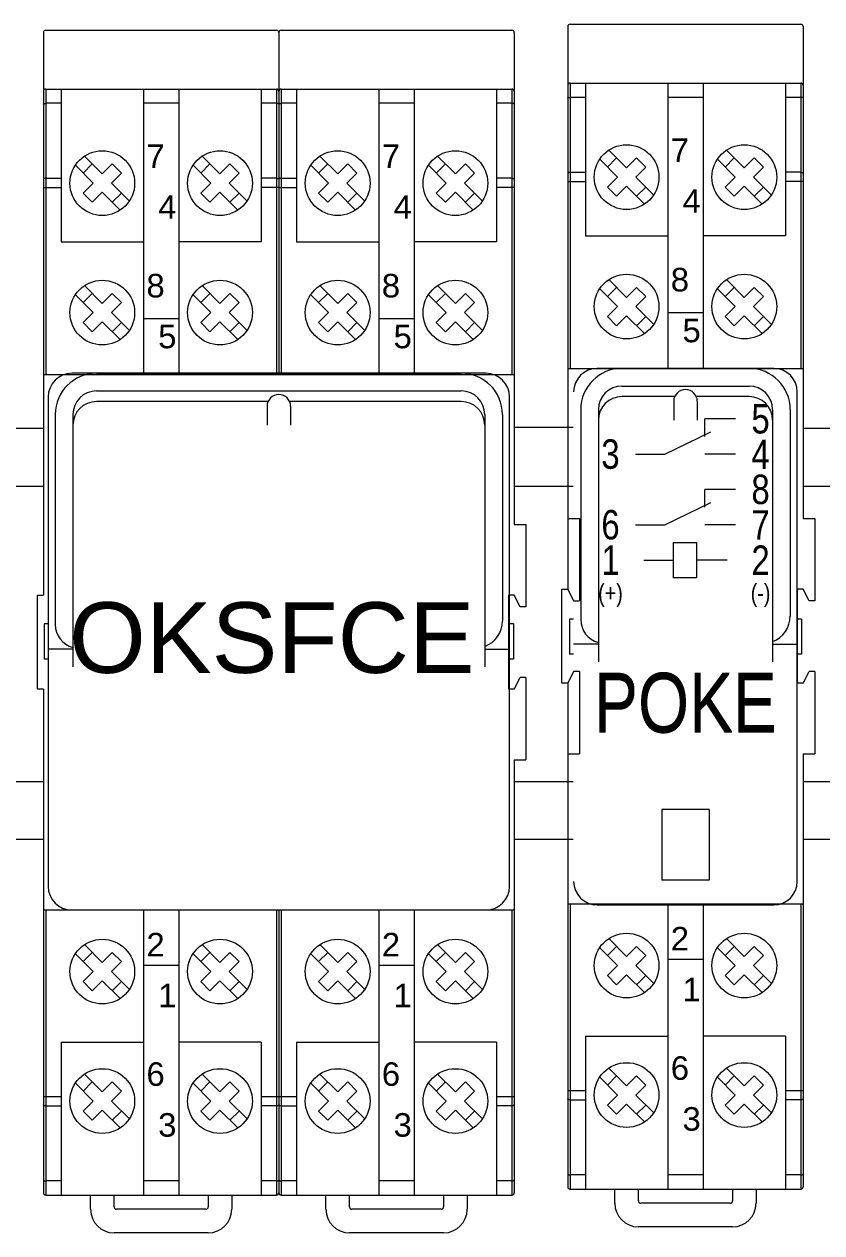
# Model space of a CAD drawing. Header units: millimetres. Extents: x 1359 to 3577, y 1336 to 3557.
# Drawn here: x 2633.7 to 2701.5, y 1928.8 to 2031.5 of the extents above; entities that cross this region are included whole.
import ezdxf

# ---------------------------------------------------------------- set-up
doc = ezdxf.new("R2010")
doc.units = ezdxf.units.MM
doc.set_wipeout_variables(frame=1)
doc.layers.add('000-PI-Oprema', color=30, linetype='Continuous', lineweight=5)
doc.layers.add('000-SI-Oprema', color=30, linetype='Continuous', lineweight=0)
doc.layers.add('002-PI-Kabelska kanalica', color=150, linetype='Continuous')
doc.styles.add('NUOVO', font='txt.shx', dxfattribs={"width": 0.8, "height": 0.8})
doc.styles.get("Standard").update_dxf_attribs({"font": 'arial.ttf'})

msp = doc.modelspace()

# ---------------------------------------------------------------- linework, layer by layer
at = {"layer": '000-PI-Oprema', "color": 0, "linetype": 'ByBlock', "lineweight": 0}
for p, q in [((2635.52, 2031.04), (2655.12, 2031.04)), ((2655.52, 2031.04), (2675.12, 2031.04)), ((2635.52, 2026.04), (2655.12, 2026.04)), ((2636.82, 2026.04), (2636.82, 2013.04)), ((2653.82, 2026.04), (2653.82, 2013.04)), ((2655.52, 2026.04), (2675.12, 2026.04)), ((2656.82, 2026.04), (2656.82, 2013.04)), ((2673.82, 2026.04), (2673.82, 2013.04)), ((2636.82, 2024.83), (2635.52, 2024.83)), ((2646.82, 2024.83), (2643.82, 2024.83)), ((2655.12, 2024.83), (2653.82, 2024.83)), ((2656.82, 2024.83), (2655.52, 2024.83)), ((2666.82, 2024.83), (2663.82, 2024.83)), ((2675.12, 2024.83), (2673.82, 2024.83)), ((2638.8, 2020.33), (2640.32, 2018.82)), ((2648.8, 2020.33), (2650.32, 2018.82)), ((2658.8, 2020.33), (2660.32, 2018.82)), ((2668.8, 2020.33), (2670.32, 2018.82)), ((2638.03, 2019.56), (2639.54, 2018.04)), ((2638.69, 2018.89), (2639.47, 2019.67)), ((2640.32, 2018.82), (2641.17, 2019.67)), ((2641.17, 2019.67), (2641.95, 2018.89)), ((2648.03, 2019.56), (2649.54, 2018.04)), ((2648.69, 2018.89), (2649.47, 2019.67)), ((2650.32, 2018.82), (2651.17, 2019.67)), ((2651.17, 2019.67), (2651.95, 2018.89)), ((2658.03, 2019.56), (2659.54, 2018.04)), ((2658.69, 2018.89), (2659.47, 2019.67)), ((2660.32, 2018.82), (2661.17, 2019.67)), ((2661.17, 2019.67), (2661.95, 2018.89)), ((2668.03, 2019.56), (2669.54, 2018.04)), ((2668.69, 2018.89), (2669.47, 2019.67)), ((2670.32, 2018.82), (2671.17, 2019.67)), ((2671.17, 2019.67), (2671.95, 2018.89)), ((2635.52, 2018.45), (2636.82, 2018.45)), ((2641.1, 2018.04), (2641.95, 2018.89)), ((2651.1, 2018.04), (2651.95, 2018.89)), ((2655.12, 2018.45), (2653.82, 2018.45)), ((2655.52, 2018.45), (2656.82, 2018.45)), ((2661.1, 2018.04), (2661.95, 2018.89)), ((2671.1, 2018.04), (2671.95, 2018.89)), ((2675.12, 2018.45), (2673.82, 2018.45)), ((2635.32, 2017.66), (2636.82, 2017.66)), ((2638.69, 2017.19), (2639.54, 2018.04)), ((2639.47, 2016.41), (2640.32, 2017.26)), ((2640.32, 2017.26), (2641.84, 2015.75)), ((2641.1, 2018.04), (2642.62, 2016.52)), ((2648.69, 2017.19), (2649.54, 2018.04)), ((2649.47, 2016.41), (2650.32, 2017.26)), ((2650.32, 2017.26), (2651.84, 2015.75)), ((2651.1, 2018.04), (2652.62, 2016.52)), ((2655.32, 2017.66), (2653.82, 2017.66)), ((2655.32, 2017.66), (2656.82, 2017.66)), ((2658.69, 2017.19), (2659.54, 2018.04)), ((2659.47, 2016.41), (2660.32, 2017.26)), ((2660.32, 2017.26), (2661.84, 2015.75)), ((2661.1, 2018.04), (2662.62, 2016.52)), ((2668.69, 2017.19), (2669.54, 2018.04)), ((2669.47, 2016.41), (2670.32, 2017.26)), ((2670.32, 2017.26), (2671.84, 2015.75)), ((2671.1, 2018.04), (2672.62, 2016.52)), ((2675.32, 2017.66), (2673.82, 2017.66)), ((2638.69, 2017.19), (2639.47, 2016.41)), ((2641.17, 2016.41), (2641.95, 2017.19)), ((2648.69, 2017.19), (2649.47, 2016.41)), ((2651.17, 2016.41), (2651.95, 2017.19)), ((2658.69, 2017.19), (2659.47, 2016.41)), ((2661.17, 2016.41), (2661.95, 2017.19)), ((2668.69, 2017.19), (2669.47, 2016.41)), ((2671.17, 2016.41), (2671.95, 2017.19)), ((2636.82, 2013.04), (2643.82, 2013.04)), ((2653.82, 2013.04), (2646.82, 2013.04)), ((2656.82, 2013.04), (2663.82, 2013.04)), ((2673.82, 2013.04), (2666.82, 2013.04)), ((2638.8, 2009.33), (2640.32, 2007.82)), ((2648.8, 2009.33), (2650.32, 2007.82)), ((2658.8, 2009.33), (2660.32, 2007.82)), ((2668.8, 2009.33), (2670.32, 2007.82)), ((2638.03, 2008.56), (2639.54, 2007.04)), ((2638.69, 2007.89), (2639.47, 2008.67)), ((2640.32, 2007.82), (2641.17, 2008.67)), ((2641.17, 2008.67), (2641.95, 2007.89)), ((2648.03, 2008.56), (2649.54, 2007.04)), ((2648.69, 2007.89), (2649.47, 2008.67)), ((2650.32, 2007.82), (2651.17, 2008.67)), ((2651.17, 2008.67), (2651.95, 2007.89)), ((2658.03, 2008.56), (2659.54, 2007.04)), ((2658.69, 2007.89), (2659.47, 2008.67)), ((2660.32, 2007.82), (2661.17, 2008.67)), ((2661.17, 2008.67), (2661.95, 2007.89)), ((2668.03, 2008.56), (2669.54, 2007.04)), ((2668.69, 2007.89), (2669.47, 2008.67)), ((2670.32, 2007.82), (2671.17, 2008.67)), ((2671.17, 2008.67), (2671.95, 2007.89)), ((2638.69, 2006.19), (2639.54, 2007.04)), ((2641.1, 2007.04), (2641.95, 2007.89)), ((2641.1, 2007.04), (2642.62, 2005.52)), ((2648.69, 2006.19), (2649.54, 2007.04)), ((2651.1, 2007.04), (2651.95, 2007.89)), ((2651.1, 2007.04), (2652.62, 2005.52)), ((2658.69, 2006.19), (2659.54, 2007.04)), ((2661.1, 2007.04), (2661.95, 2007.89)), ((2661.1, 2007.04), (2662.62, 2005.52)), ((2668.69, 2006.19), (2669.54, 2007.04)), ((2671.1, 2007.04), (2671.95, 2007.89)), ((2671.1, 2007.04), (2672.62, 2005.52)), ((2638.69, 2006.19), (2639.47, 2005.41)), ((2639.47, 2005.41), (2640.32, 2006.26)), ((2640.32, 2006.26), (2641.84, 2004.75)), ((2641.17, 2005.41), (2641.95, 2006.19)), ((2646.82, 2006.52), (2643.82, 2006.52)), ((2648.69, 2006.19), (2649.47, 2005.41)), ((2649.47, 2005.41), (2650.32, 2006.26)), ((2650.32, 2006.26), (2651.84, 2004.75)), ((2651.17, 2005.41), (2651.95, 2006.19)), ((2658.69, 2006.19), (2659.47, 2005.41)), ((2659.47, 2005.41), (2660.32, 2006.26)), ((2660.32, 2006.26), (2661.84, 2004.75)), ((2661.17, 2005.41), (2661.95, 2006.19)), ((2666.82, 2006.52), (2663.82, 2006.52)), ((2668.69, 2006.19), (2669.47, 2005.41)), ((2669.47, 2005.41), (2670.32, 2006.26)), ((2670.32, 2006.26), (2671.84, 2004.75)), ((2671.17, 2005.41), (2671.95, 2006.19)), ((2694.12, 1998), (2691.52, 1998)), ((2691.52, 1996.5), (2691.52, 1998)), ((2688.12, 1995), (2692.02, 1996.9)), ((2685.62, 1995), (2688.12, 1995)), ((2694.12, 1995), (2691.52, 1995)), ((2694.12, 1992), (2691.52, 1992)), ((2691.52, 1990.5), (2691.52, 1992)), ((2688.12, 1989), (2692.02, 1990.9)), ((2676.32, 1989.04), (2676.32, 1982.04)), ((2685.62, 1989), (2688.12, 1989)), ((2694.12, 1989), (2691.52, 1989)), ((2688.82, 1987.5), (2688.82, 1984.5)), ((2688.82, 1987.5), (2690.82, 1987.5)), ((2690.82, 1987.5), (2690.82, 1984.5)), ((2686.32, 1986), (2688.82, 1986)), ((2693.42, 1986), (2690.82, 1986)), ((2690.82, 1984.5), (2688.82, 1984.5)), ((2676.32, 1976.04), (2676.32, 1969.04)), ((2638.03, 1952.56), (2639.54, 1951.04)), ((2638.69, 1951.89), (2639.47, 1952.67)), ((2638.8, 1953.33), (2640.32, 1951.82)), ((2640.32, 1951.82), (2641.17, 1952.67)), ((2641.17, 1952.67), (2641.95, 1951.89)), ((2648.03, 1952.56), (2649.54, 1951.04)), ((2648.69, 1951.89), (2649.47, 1952.67)), ((2648.8, 1953.33), (2650.32, 1951.82)), ((2650.32, 1951.82), (2651.17, 1952.67)), ((2651.17, 1952.67), (2651.95, 1951.89)), ((2658.03, 1952.56), (2659.54, 1951.04)), ((2658.69, 1951.89), (2659.47, 1952.67)), ((2658.8, 1953.33), (2660.32, 1951.82)), ((2660.32, 1951.82), (2661.17, 1952.67)), ((2661.17, 1952.67), (2661.95, 1951.89)), ((2668.03, 1952.56), (2669.54, 1951.04)), ((2668.69, 1951.89), (2669.47, 1952.67)), ((2668.8, 1953.33), (2670.32, 1951.82)), ((2670.32, 1951.82), (2671.17, 1952.67)), ((2671.17, 1952.67), (2671.95, 1951.89)), ((2641.1, 1951.04), (2641.95, 1951.89)), ((2646.82, 1951.56), (2643.82, 1951.56)), ((2651.1, 1951.04), (2651.95, 1951.89)), ((2661.1, 1951.04), (2661.95, 1951.89)), ((2666.82, 1951.56), (2663.82, 1951.56)), ((2671.1, 1951.04), (2671.95, 1951.89)), ((2638.69, 1950.19), (2639.54, 1951.04)), ((2641.1, 1951.04), (2642.62, 1949.52)), ((2648.69, 1950.19), (2649.54, 1951.04)), ((2651.1, 1951.04), (2652.62, 1949.52)), ((2658.69, 1950.19), (2659.54, 1951.04)), ((2661.1, 1951.04), (2662.62, 1949.52)), ((2668.69, 1950.19), (2669.54, 1951.04)), ((2671.1, 1951.04), (2672.62, 1949.52)), ((2638.69, 1950.19), (2639.47, 1949.41)), ((2639.47, 1949.41), (2640.32, 1950.26)), ((2640.32, 1950.26), (2641.84, 1948.75)), ((2641.17, 1949.41), (2641.95, 1950.19)), ((2648.69, 1950.19), (2649.47, 1949.41)), ((2649.47, 1949.41), (2650.32, 1950.26)), ((2650.32, 1950.26), (2651.84, 1948.75)), ((2651.17, 1949.41), (2651.95, 1950.19)), ((2658.69, 1950.19), (2659.47, 1949.41)), ((2659.47, 1949.41), (2660.32, 1950.26)), ((2660.32, 1950.26), (2661.84, 1948.75)), ((2661.17, 1949.41), (2661.95, 1950.19)), ((2668.69, 1950.19), (2669.47, 1949.41)), ((2669.47, 1949.41), (2670.32, 1950.26)), ((2670.32, 1950.26), (2671.84, 1948.75)), ((2671.17, 1949.41), (2671.95, 1950.19)), ((2636.82, 1945.04), (2636.82, 1932.04)), ((2636.82, 1945.04), (2643.82, 1945.04)), ((2653.82, 1945.04), (2646.82, 1945.04)), ((2653.82, 1945.04), (2653.82, 1932.04)), ((2656.82, 1945.04), (2656.82, 1932.04)), ((2656.82, 1945.04), (2663.82, 1945.04)), ((2673.82, 1945.04), (2666.82, 1945.04)), ((2673.82, 1945.04), (2673.82, 1932.04)), ((2638.8, 1942.33), (2640.32, 1940.82)), ((2648.8, 1942.33), (2650.32, 1940.82)), ((2658.8, 1942.33), (2660.32, 1940.82)), ((2668.8, 1942.33), (2670.32, 1940.82)), ((2638.03, 1941.56), (2639.54, 1940.04)), ((2638.69, 1940.89), (2639.47, 1941.67)), ((2640.32, 1940.82), (2641.17, 1941.67)), ((2641.17, 1941.67), (2641.95, 1940.89)), ((2648.03, 1941.56), (2649.54, 1940.04)), ((2648.69, 1940.89), (2649.47, 1941.67)), ((2650.32, 1940.82), (2651.17, 1941.67)), ((2651.17, 1941.67), (2651.95, 1940.89)), ((2658.03, 1941.56), (2659.54, 1940.04)), ((2658.69, 1940.89), (2659.47, 1941.67)), ((2660.32, 1940.82), (2661.17, 1941.67)), ((2661.17, 1941.67), (2661.95, 1940.89)), ((2668.03, 1941.56), (2669.54, 1940.04)), ((2668.69, 1940.89), (2669.47, 1941.67)), ((2670.32, 1940.82), (2671.17, 1941.67)), ((2671.17, 1941.67), (2671.95, 1940.89)), ((2635.32, 1940.42), (2636.82, 1940.42)), ((2641.1, 1940.04), (2641.95, 1940.89)), ((2651.1, 1940.04), (2651.95, 1940.89)), ((2653.82, 1940.42), (2655.32, 1940.42)), ((2655.32, 1940.42), (2656.82, 1940.42)), ((2661.1, 1940.04), (2661.95, 1940.89)), ((2671.1, 1940.04), (2671.95, 1940.89)), ((2673.82, 1940.42), (2675.32, 1940.42)), ((2635.52, 1939.63), (2636.82, 1939.63)), ((2638.69, 1939.19), (2639.54, 1940.04)), ((2638.69, 1939.19), (2639.47, 1938.41)), ((2639.47, 1938.41), (2640.32, 1939.26)), ((2640.32, 1939.26), (2641.84, 1937.75)), ((2641.1, 1940.04), (2642.62, 1938.52)), ((2641.17, 1938.41), (2641.95, 1939.19)), ((2648.69, 1939.19), (2649.54, 1940.04)), ((2648.69, 1939.19), (2649.47, 1938.41)), ((2649.47, 1938.41), (2650.32, 1939.26)), ((2650.32, 1939.26), (2651.84, 1937.75)), ((2651.1, 1940.04), (2652.62, 1938.52)), ((2651.17, 1938.41), (2651.95, 1939.19)), ((2655.12, 1939.63), (2653.82, 1939.63)), ((2655.52, 1939.63), (2656.82, 1939.63)), ((2658.69, 1939.19), (2659.54, 1940.04)), ((2658.69, 1939.19), (2659.47, 1938.41)), ((2659.47, 1938.41), (2660.32, 1939.26)), ((2660.32, 1939.26), (2661.84, 1937.75)), ((2661.1, 1940.04), (2662.62, 1938.52)), ((2661.17, 1938.41), (2661.95, 1939.19)), ((2668.69, 1939.19), (2669.54, 1940.04)), ((2668.69, 1939.19), (2669.47, 1938.41)), ((2669.47, 1938.41), (2670.32, 1939.26)), ((2670.32, 1939.26), (2671.84, 1937.75)), ((2671.1, 1940.04), (2672.62, 1938.52)), ((2671.17, 1938.41), (2671.95, 1939.19)), ((2675.12, 1939.63), (2673.82, 1939.63)), ((2636.82, 1933.26), (2635.52, 1933.26)), ((2646.82, 1933.26), (2643.82, 1933.26)), ((2655.12, 1933.26), (2653.82, 1933.26)), ((2656.82, 1933.26), (2655.52, 1933.26)), ((2666.82, 1933.26), (2663.82, 1933.26)), ((2675.12, 1933.26), (2673.82, 1933.26)), ((2635.52, 1932.04), (2655.12, 1932.04)), ((2639.32, 1930.84), (2639.32, 1932.04)), ((2641.32, 1931.04), (2641.32, 1932.04)), ((2641.32, 1931.04), (2641.32, 1932.04)), ((2649.32, 1932.04), (2649.32, 1931.04)), ((2649.32, 1932.04), (2649.32, 1931.04)), ((2651.32, 1932.04), (2651.32, 1930.84)), ((2655.52, 1932.04), (2675.12, 1932.04)), ((2659.32, 1930.84), (2659.32, 1932.04)), ((2661.32, 1931.04), (2661.32, 1932.04)), ((2669.32, 1932.04), (2669.32, 1931.04)), ((2671.32, 1932.04), (2671.32, 1930.84)), ((2649.12, 1930.84), (2641.52, 1930.84)), ((2649.12, 1930.84), (2641.52, 1930.84)), ((2669.12, 1930.84), (2661.52, 1930.84)), ((2649.32, 1928.84), (2641.32, 1928.84)), ((2669.32, 1928.84), (2661.32, 1928.84))]:
    msp.add_line(p, q, dxfattribs=at)
for points in [[(2635.32, 2024.75), (2635.32, 2024.76), (2635.33, 2024.77), (2635.34, 2024.78), (2635.35, 2024.79), (2635.36, 2024.79), (2635.38, 2024.8), (2635.4, 2024.81), (2635.42, 2024.81), (2635.44, 2024.82), (2635.47, 2024.82), (2635.5, 2024.82), (2635.52, 2024.83)], [(2655.32, 2024.75), (2655.32, 2024.76), (2655.31, 2024.77), (2655.31, 2024.78), (2655.29, 2024.79), (2655.28, 2024.79), (2655.26, 2024.8), (2655.24, 2024.81), (2655.22, 2024.81), (2655.2, 2024.82), (2655.17, 2024.82), (2655.15, 2024.82), (2655.12, 2024.83)], [(2655.32, 2024.75), (2655.32, 2024.76), (2655.33, 2024.77), (2655.34, 2024.78), (2655.35, 2024.79), (2655.36, 2024.79), (2655.38, 2024.8), (2655.4, 2024.81), (2655.42, 2024.81), (2655.44, 2024.82), (2655.47, 2024.82), (2655.5, 2024.82), (2655.52, 2024.83)], [(2675.32, 2024.75), (2675.32, 2024.76), (2675.31, 2024.77), (2675.31, 2024.78), (2675.29, 2024.79), (2675.28, 2024.79), (2675.26, 2024.8), (2675.24, 2024.81), (2675.22, 2024.81), (2675.2, 2024.82), (2675.17, 2024.82), (2675.15, 2024.82), (2675.12, 2024.83)], [(2635.52, 2018.45), (2635.5, 2018.45), (2635.47, 2018.45), (2635.44, 2018.44), (2635.42, 2018.44), (2635.4, 2018.43), (2635.38, 2018.43), (2635.36, 2018.42), (2635.35, 2018.41), (2635.34, 2018.4), (2635.33, 2018.39), (2635.32, 2018.38), (2635.32, 2018.37)], [(2655.12, 2018.45), (2655.15, 2018.45), (2655.17, 2018.45), (2655.2, 2018.44), (2655.22, 2018.44), (2655.24, 2018.43), (2655.26, 2018.43), (2655.28, 2018.42), (2655.29, 2018.41), (2655.31, 2018.4), (2655.31, 2018.39), (2655.32, 2018.38), (2655.32, 2018.37)], [(2655.52, 2018.45), (2655.5, 2018.45), (2655.47, 2018.45), (2655.44, 2018.44), (2655.42, 2018.44), (2655.4, 2018.43), (2655.38, 2018.43), (2655.36, 2018.42), (2655.35, 2018.41), (2655.34, 2018.4), (2655.33, 2018.39), (2655.32, 2018.38), (2655.32, 2018.37)], [(2675.12, 2018.45), (2675.15, 2018.45), (2675.17, 2018.45), (2675.2, 2018.44), (2675.22, 2018.44), (2675.24, 2018.43), (2675.26, 2018.43), (2675.28, 2018.42), (2675.29, 2018.41), (2675.31, 2018.4), (2675.31, 2018.39), (2675.32, 2018.38), (2675.32, 2018.37)], [(2635.52, 1939.63), (2635.5, 1939.63), (2635.47, 1939.64), (2635.44, 1939.64), (2635.42, 1939.64), (2635.4, 1939.65), (2635.38, 1939.66), (2635.36, 1939.66), (2635.35, 1939.67), (2635.34, 1939.68), (2635.33, 1939.69), (2635.32, 1939.7), (2635.32, 1939.71)], [(2655.32, 1939.71), (2655.32, 1939.7), (2655.31, 1939.69), (2655.31, 1939.68), (2655.29, 1939.67), (2655.28, 1939.66), (2655.26, 1939.66), (2655.24, 1939.65), (2655.22, 1939.64), (2655.2, 1939.64), (2655.17, 1939.64), (2655.15, 1939.63), (2655.12, 1939.63)], [(2655.52, 1939.63), (2655.5, 1939.63), (2655.47, 1939.64), (2655.44, 1939.64), (2655.42, 1939.64), (2655.4, 1939.65), (2655.38, 1939.66), (2655.36, 1939.66), (2655.35, 1939.67), (2655.34, 1939.68), (2655.33, 1939.69), (2655.32, 1939.7), (2655.32, 1939.71)], [(2675.32, 1939.71), (2675.32, 1939.7), (2675.31, 1939.69), (2675.31, 1939.68), (2675.29, 1939.67), (2675.28, 1939.66), (2675.26, 1939.66), (2675.24, 1939.65), (2675.22, 1939.64), (2675.2, 1939.64), (2675.17, 1939.64), (2675.15, 1939.63), (2675.12, 1939.63)], [(2635.32, 1933.33), (2635.32, 1933.32), (2635.33, 1933.31), (2635.34, 1933.3), (2635.35, 1933.29), (2635.36, 1933.29), (2635.38, 1933.28), (2635.4, 1933.27), (2635.42, 1933.27), (2635.44, 1933.26), (2635.47, 1933.26), (2635.5, 1933.26), (2635.52, 1933.26)], [(2655.12, 1933.26), (2655.15, 1933.26), (2655.17, 1933.26), (2655.2, 1933.26), (2655.22, 1933.27), (2655.24, 1933.27), (2655.26, 1933.28), (2655.28, 1933.29), (2655.29, 1933.29), (2655.31, 1933.3), (2655.31, 1933.31), (2655.32, 1933.32), (2655.32, 1933.33)], [(2655.32, 1933.33), (2655.32, 1933.32), (2655.33, 1933.31), (2655.34, 1933.3), (2655.35, 1933.29), (2655.36, 1933.29), (2655.38, 1933.28), (2655.4, 1933.27), (2655.42, 1933.27), (2655.44, 1933.26), (2655.47, 1933.26), (2655.5, 1933.26), (2655.52, 1933.26)], [(2675.12, 1933.26), (2675.15, 1933.26), (2675.17, 1933.26), (2675.2, 1933.26), (2675.22, 1933.27), (2675.24, 1933.27), (2675.26, 1933.28), (2675.28, 1933.29), (2675.29, 1933.29), (2675.31, 1933.3), (2675.31, 1933.31), (2675.32, 1933.32), (2675.32, 1933.33)]]:
    msp.add_lwpolyline(points, dxfattribs=at)
for centre in [(2640.32, 2018.04), (2650.32, 2018.04), (2660.32, 2018.04), (2670.32, 2018.04), (2640.32, 2007.04), (2650.32, 2007.04), (2660.32, 2007.04), (2670.32, 2007.04), (2640.32, 1951.04), (2650.32, 1951.04), (2660.32, 1951.04), (2670.32, 1951.04), (2640.32, 1940.04), (2650.32, 1940.04), (2660.32, 1940.04), (2670.32, 1940.04)]:
    msp.add_circle(centre, 2.75, dxfattribs=at)
for centre, radius, start, end in [((2635.52, 2030.84), 0.2, 90, 180), ((2655.12, 2030.84), 0.2, 0, 90), ((2655.52, 2030.84), 0.2, 90, 180), ((2675.12, 2030.84), 0.2, 0, 90), ((2635.52, 2025.84), 0.2, 90, 180), ((2655.12, 2025.84), 0.2, 0, 90), ((2655.52, 2025.84), 0.2, 90, 180), ((2675.12, 2025.84), 0.2, 0, 90), ((2635.52, 1932.24), 0.2, 180, 270), ((2655.12, 1932.24), 0.2, 270, 0), ((2655.52, 1932.24), 0.2, 180, 270), ((2675.12, 1932.24), 0.2, 270, 0), ((2641.52, 1931.04), 0.2, 180, 270), ((2641.52, 1931.04), 0.2, 180, 270), ((2649.12, 1931.04), 0.2, 270, 0), ((2649.12, 1931.04), 0.2, 270, 0), ((2661.52, 1931.04), 0.2, 180, 270), ((2669.12, 1931.04), 0.2, 270, 0), ((2641.32, 1930.84), 2, 180, 270), ((2649.32, 1930.84), 2, 270, 0), ((2661.32, 1930.84), 2, 180, 270), ((2669.32, 1930.84), 2, 270, 0)]:
    msp.add_arc(centre, radius, start, end, dxfattribs=at)
at = {"layer": '000-SI-Oprema', "color": 0, "linetype": 'ByBlock', "lineweight": 0}
for p, q in [((2679.87, 2031.35), (2679.87, 1983.55)), ((2680.07, 2031.55), (2699.67, 2031.55)), ((2699.87, 2031.35), (2699.87, 1989.55)), ((2680.07, 2026.55), (2680.07, 2002.3)), ((2680.07, 2026.55), (2699.67, 2026.55)), ((2681.37, 2026.55), (2681.37, 2013.55)), ((2688.37, 2026.55), (2688.37, 2002.3)), ((2691.37, 2026.55), (2691.37, 2002.3)), ((2698.37, 2026.55), (2698.37, 2013.55)), ((2699.67, 2026.55), (2699.67, 2002.3)), ((2681.37, 2025.33), (2680.07, 2025.33)), ((2691.37, 2025.33), (2688.37, 2025.33)), ((2699.67, 2025.33), (2698.37, 2025.33)), ((2683.35, 2020.84), (2684.87, 2019.33)), ((2693.35, 2020.84), (2694.87, 2019.33)), ((2682.58, 2020.07), (2684.09, 2018.55)), ((2683.24, 2019.4), (2684.02, 2020.18)), ((2684.87, 2019.33), (2685.72, 2020.18)), ((2685.65, 2018.55), (2686.5, 2019.4)), ((2685.72, 2020.18), (2686.5, 2019.4)), ((2692.58, 2020.07), (2694.09, 2018.55)), ((2693.24, 2019.4), (2694.02, 2020.18)), ((2694.87, 2019.33), (2695.72, 2020.18)), ((2695.65, 2018.55), (2696.5, 2019.4)), ((2695.72, 2020.18), (2696.5, 2019.4)), ((2680.07, 2018.96), (2681.37, 2018.96)), ((2683.24, 2017.7), (2684.09, 2018.55)), ((2685.65, 2018.55), (2687.17, 2017.03)), ((2693.24, 2017.7), (2694.09, 2018.55)), ((2695.65, 2018.55), (2697.17, 2017.03)), ((2699.67, 2018.96), (2698.37, 2018.96)), ((2679.87, 2018.17), (2681.37, 2018.17)), ((2683.24, 2017.7), (2684.02, 2016.92)), ((2684.02, 2016.92), (2684.87, 2017.77)), ((2684.87, 2017.77), (2686.39, 2016.26)), ((2685.72, 2016.92), (2686.5, 2017.7)), ((2693.24, 2017.7), (2694.02, 2016.92)), ((2694.02, 2016.92), (2694.87, 2017.77)), ((2694.87, 2017.77), (2696.39, 2016.26)), ((2695.72, 2016.92), (2696.5, 2017.7)), ((2699.87, 2018.17), (2698.37, 2018.17)), ((2681.37, 2013.55), (2688.37, 2013.55)), ((2698.37, 2013.55), (2691.37, 2013.55)), ((2682.58, 2009.07), (2684.09, 2007.55)), ((2683.24, 2008.4), (2684.02, 2009.18)), ((2683.35, 2009.84), (2684.87, 2008.33)), ((2684.87, 2008.33), (2685.72, 2009.18)), ((2685.72, 2009.18), (2686.5, 2008.4)), ((2692.58, 2009.07), (2694.09, 2007.55)), ((2693.24, 2008.4), (2694.02, 2009.18)), ((2693.35, 2009.84), (2694.87, 2008.33)), ((2694.87, 2008.33), (2695.72, 2009.18)), ((2695.72, 2009.18), (2696.5, 2008.4)), ((2685.65, 2007.55), (2686.5, 2008.4)), ((2695.65, 2007.55), (2696.5, 2008.4)), ((2683.24, 2006.7), (2684.09, 2007.55)), ((2685.65, 2007.55), (2687.17, 2006.03)), ((2691.37, 2007.03), (2688.37, 2007.03)), ((2693.24, 2006.7), (2694.09, 2007.55)), ((2695.65, 2007.55), (2697.17, 2006.03)), ((2683.24, 2006.7), (2684.02, 2005.92)), ((2684.02, 2005.92), (2684.87, 2006.77)), ((2684.87, 2006.77), (2686.39, 2005.26)), ((2685.72, 2005.92), (2686.5, 2006.7)), ((2693.24, 2006.7), (2694.02, 2005.92)), ((2694.02, 2005.92), (2694.87, 2006.77)), ((2694.87, 2006.77), (2696.39, 2005.26)), ((2695.72, 2005.92), (2696.5, 2006.7)), ((2679.87, 2002.3), (2699.87, 2002.3)), ((2697.37, 2002.3), (2682.37, 2002.3)), ((2697.37, 2002.3), (2682.37, 2002.3)), ((2684.47, 2002.3), (2695.27, 2002.3)), ((2684.47, 2002.3), (2695.27, 2002.3)), ((2684.47, 2000.8), (2695.27, 2000.8)), ((2688.95, 1999.9), (2684.47, 1999.9)), ((2695.27, 1999.9), (2690.79, 1999.9)), ((2699.37, 1958.7), (2699.37, 2000.3)), ((2699.37, 1958.7), (2699.37, 2000.3)), ((2680.97, 1998.8), (2680.97, 1980.95)), ((2682.47, 1998.8), (2682.47, 1980.95)), ((2688.87, 1999.5), (2688.87, 1997.9)), ((2690.87, 1999.5), (2690.87, 1997.9)), ((2697.27, 1998.8), (2697.27, 1981.25)), ((2698.77, 1998.8), (2698.77, 1981.25)), ((2682.47, 1997.9), (2682.47, 1977.35)), ((2697.27, 1997.9), (2697.27, 1977.35)), ((2679.87, 1989.55), (2680.87, 1989.55)), ((2680.87, 1989.55), (2680.87, 1982.55)), ((2699.87, 1989.55), (2700.87, 1989.55)), ((2700.87, 1989.55), (2700.87, 1982.55)), ((2679.37, 1975.55), (2679.37, 1983.55)), ((2679.37, 1983.55), (2679.87, 1983.55)), ((2679.87, 1983.55), (2680.37, 1982.55)), ((2699.37, 1983.55), (2699.37, 1975.55)), ((2699.87, 1983.55), (2699.37, 1983.55)), ((2700.37, 1982.55), (2699.87, 1983.55)), ((2680.37, 1982.55), (2680.87, 1982.55)), ((2700.87, 1982.55), (2700.37, 1982.55)), ((2680.02, 1981), (2680.02, 1978)), ((2680.37, 1981), (2680.02, 1981)), ((2680.02, 1981), (2680.02, 1978)), ((2680.37, 1981), (2680.02, 1981)), ((2699.72, 1981), (2699.37, 1981)), ((2699.72, 1981), (2699.37, 1981)), ((2699.72, 1981), (2699.72, 1978)), ((2699.72, 1981), (2699.72, 1978)), ((2682.47, 1978.85), (2680.37, 1978.85)), ((2697.27, 1978.85), (2699.37, 1978.85)), ((2680.37, 1978), (2680.02, 1978)), ((2680.37, 1978), (2680.02, 1978)), ((2699.72, 1978), (2699.37, 1978)), ((2699.72, 1978), (2699.37, 1978)), ((2680.37, 1976.55), (2679.87, 1975.55)), ((2680.87, 1976.55), (2680.37, 1976.55)), ((2680.87, 1976.55), (2680.87, 1969.55)), ((2699.87, 1975.55), (2700.37, 1976.55)), ((2700.87, 1976.55), (2700.37, 1976.55)), ((2700.87, 1976.55), (2700.87, 1969.55)), ((2679.87, 1975.55), (2679.37, 1975.55)), ((2679.87, 1975.55), (2679.87, 1932.75)), ((2699.87, 1975.55), (2699.37, 1975.55)), ((2679.87, 1969.55), (2680.87, 1969.55)), ((2699.87, 1969.55), (2699.87, 1932.75)), ((2699.87, 1969.55), (2700.87, 1969.55)), ((2691.87, 1964.8), (2687.87, 1964.8)), ((2687.87, 1964.8), (2687.87, 1958.8)), ((2691.87, 1964.8), (2691.87, 1958.8)), ((2691.87, 1958.8), (2687.87, 1958.8)), ((2679.87, 1956.8), (2699.87, 1956.8)), ((2680.07, 1956.8), (2680.07, 1932.55)), ((2682.37, 1956.7), (2697.37, 1956.7)), ((2682.37, 1956.7), (2697.37, 1956.7)), ((2688.37, 1956.8), (2688.37, 1932.55)), ((2691.37, 1956.8), (2691.37, 1932.55)), ((2699.67, 1956.8), (2699.67, 1932.55)), ((2683.35, 1953.84), (2684.87, 1952.33)), ((2693.35, 1953.84), (2694.87, 1952.33)), ((2682.58, 1953.07), (2684.09, 1951.55)), ((2683.24, 1952.4), (2684.02, 1953.18)), ((2684.87, 1952.33), (2685.72, 1953.18)), ((2685.72, 1953.18), (2686.5, 1952.4)), ((2692.58, 1953.07), (2694.09, 1951.55)), ((2693.24, 1952.4), (2694.02, 1953.18)), ((2694.87, 1952.33), (2695.72, 1953.18)), ((2695.72, 1953.18), (2696.5, 1952.4)), ((2683.24, 1950.7), (2684.09, 1951.55)), ((2685.65, 1951.55), (2686.5, 1952.4)), ((2685.65, 1951.55), (2687.17, 1950.03)), ((2691.37, 1952.07), (2688.37, 1952.07)), ((2693.24, 1950.7), (2694.09, 1951.55)), ((2695.65, 1951.55), (2696.5, 1952.4)), ((2695.65, 1951.55), (2697.17, 1950.03)), ((2683.24, 1950.7), (2684.02, 1949.92)), ((2684.02, 1949.92), (2684.87, 1950.77)), ((2684.87, 1950.77), (2686.39, 1949.26)), ((2685.72, 1949.92), (2686.5, 1950.7)), ((2693.24, 1950.7), (2694.02, 1949.92)), ((2694.02, 1949.92), (2694.87, 1950.77)), ((2694.87, 1950.77), (2696.39, 1949.26)), ((2695.72, 1949.92), (2696.5, 1950.7)), ((2681.37, 1945.55), (2681.37, 1932.55)), ((2681.37, 1945.55), (2688.37, 1945.55)), ((2698.37, 1945.55), (2691.37, 1945.55)), ((2698.37, 1945.55), (2698.37, 1932.55)), ((2683.35, 1942.84), (2684.87, 1941.33)), ((2693.35, 1942.84), (2694.87, 1941.33)), ((2682.58, 1942.07), (2684.09, 1940.55)), ((2683.24, 1941.4), (2684.02, 1942.18)), ((2684.87, 1941.33), (2685.72, 1942.18)), ((2685.65, 1940.55), (2686.5, 1941.4)), ((2685.72, 1942.18), (2686.5, 1941.4)), ((2692.58, 1942.07), (2694.09, 1940.55)), ((2693.24, 1941.4), (2694.02, 1942.18)), ((2694.87, 1941.33), (2695.72, 1942.18)), ((2695.65, 1940.55), (2696.5, 1941.4)), ((2695.72, 1942.18), (2696.5, 1941.4)), ((2679.87, 1940.93), (2681.37, 1940.93)), ((2683.24, 1939.7), (2684.09, 1940.55)), ((2685.65, 1940.55), (2687.17, 1939.03)), ((2693.24, 1939.7), (2694.09, 1940.55)), ((2695.65, 1940.55), (2697.17, 1939.03)), ((2698.37, 1940.93), (2699.87, 1940.93)), ((2680.07, 1940.14), (2681.37, 1940.14)), ((2683.24, 1939.7), (2684.02, 1938.92)), ((2684.02, 1938.92), (2684.87, 1939.77)), ((2684.87, 1939.77), (2686.39, 1938.26)), ((2685.72, 1938.92), (2686.5, 1939.7)), ((2693.24, 1939.7), (2694.02, 1938.92)), ((2694.02, 1938.92), (2694.87, 1939.77)), ((2694.87, 1939.77), (2696.39, 1938.26)), ((2695.72, 1938.92), (2696.5, 1939.7)), ((2699.67, 1940.14), (2698.37, 1940.14)), ((2681.37, 1933.76), (2680.07, 1933.76)), ((2691.37, 1933.76), (2688.37, 1933.76)), ((2699.67, 1933.76), (2698.37, 1933.76)), ((2683.87, 1931.35), (2683.87, 1932.55)), ((2685.87, 1931.55), (2685.87, 1932.55)), ((2693.87, 1932.55), (2693.87, 1931.55)), ((2695.87, 1932.55), (2695.87, 1931.35)), ((2693.67, 1931.35), (2686.07, 1931.35)), ((2693.87, 1929.35), (2685.87, 1929.35))]:
    msp.add_line(p, q, dxfattribs=at)
for points in [[(2679.87, 2025.26), (2679.87, 2025.27), (2679.88, 2025.28), (2679.89, 2025.29), (2679.9, 2025.3), (2679.91, 2025.3), (2679.93, 2025.31), (2679.95, 2025.32), (2679.97, 2025.32), (2679.99, 2025.33), (2680.02, 2025.33), (2680.05, 2025.33), (2680.07, 2025.33)], [(2699.87, 2025.26), (2699.87, 2025.27), (2699.86, 2025.28), (2699.86, 2025.29), (2699.84, 2025.3), (2699.83, 2025.3), (2699.81, 2025.31), (2699.79, 2025.32), (2699.77, 2025.32), (2699.75, 2025.33), (2699.72, 2025.33), (2699.7, 2025.33), (2699.67, 2025.33)], [(2680.07, 2018.96), (2680.05, 2018.96), (2680.02, 2018.95), (2679.99, 2018.95), (2679.97, 2018.95), (2679.95, 2018.94), (2679.93, 2018.93), (2679.91, 2018.93), (2679.9, 2018.92), (2679.89, 2018.91), (2679.88, 2018.9), (2679.87, 2018.89), (2679.87, 2018.88)], [(2699.67, 2018.96), (2699.7, 2018.96), (2699.72, 2018.95), (2699.75, 2018.95), (2699.77, 2018.95), (2699.79, 2018.94), (2699.81, 2018.93), (2699.83, 2018.93), (2699.84, 2018.92), (2699.86, 2018.91), (2699.86, 2018.9), (2699.87, 2018.89), (2699.87, 2018.88)], [(2680.07, 1940.14), (2680.05, 1940.14), (2680.02, 1940.14), (2679.99, 1940.15), (2679.97, 1940.15), (2679.95, 1940.16), (2679.93, 1940.16), (2679.91, 1940.17), (2679.9, 1940.18), (2679.89, 1940.19), (2679.88, 1940.2), (2679.87, 1940.21), (2679.87, 1940.22)], [(2699.87, 1940.22), (2699.87, 1940.21), (2699.86, 1940.2), (2699.86, 1940.19), (2699.84, 1940.18), (2699.83, 1940.17), (2699.81, 1940.16), (2699.79, 1940.16), (2699.77, 1940.15), (2699.75, 1940.15), (2699.72, 1940.14), (2699.7, 1940.14), (2699.67, 1940.14)], [(2679.87, 1933.84), (2679.87, 1933.83), (2679.88, 1933.82), (2679.89, 1933.81), (2679.9, 1933.8), (2679.91, 1933.8), (2679.93, 1933.79), (2679.95, 1933.78), (2679.97, 1933.78), (2679.99, 1933.77), (2680.02, 1933.77), (2680.05, 1933.77), (2680.07, 1933.76)], [(2699.67, 1933.76), (2699.7, 1933.77), (2699.72, 1933.77), (2699.75, 1933.77), (2699.77, 1933.78), (2699.79, 1933.78), (2699.81, 1933.79), (2699.83, 1933.8), (2699.84, 1933.8), (2699.86, 1933.81), (2699.86, 1933.82), (2699.87, 1933.83), (2699.87, 1933.84)]]:
    msp.add_lwpolyline(points, dxfattribs=at)
at = {"layer": '000-SI-Oprema', "color": 0, "linetype": 'ByBlock', "lineweight": 0, "ltscale": 0.25}
msp.add_lwpolyline([(2680.04, 1932.55), (2699.67, 1932.55)], dxfattribs=at)
at = {"layer": '000-SI-Oprema', "color": 0, "linetype": 'ByBlock', "lineweight": 0}
for centre in [(2684.87, 2018.55), (2694.87, 2018.55), (2684.87, 2007.55), (2694.87, 2007.55), (2684.87, 1951.55), (2694.87, 1951.55), (2684.87, 1940.55), (2694.87, 1940.55)]:
    msp.add_circle(centre, 2.75, dxfattribs=at)
for centre, radius, start, end in [((2680.07, 2031.35), 0.2, 90, 180), ((2699.67, 2031.35), 0.2, 0, 90), ((2680.07, 2026.35), 0.2, 90, 180), ((2699.67, 2026.35), 0.2, 0, 90), ((2682.37, 2000.3), 2, 90, 180), ((2682.37, 2000.3), 2, 90, 180), ((2684.47, 1998.8), 3.5, 90, 180), ((2695.27, 1998.8), 3.5, 0, 90), ((2697.37, 2000.3), 2, 0, 90), ((2697.37, 2000.3), 2, 0, 90), ((2684.47, 1998.8), 2, 90, 180), ((2695.27, 1998.8), 2, 0, 90), ((2684.47, 1997.9), 2, 90, 180), ((2689.87, 1999.5), 1, 0, 180), ((2695.27, 1997.9), 2, 0, 90), ((2682.97, 1980.95), 2, 180, 255.5225), ((2696.47, 1981.25), 2.3, 290.3544, 0), ((2682.37, 1958.7), 2, 180, 270), ((2682.37, 1958.7), 2, 180, 270), ((2697.37, 1958.7), 2, 270, 0), ((2697.37, 1958.7), 2, 270, 0), ((2680.07, 1932.75), 0.2, 180, 270), ((2699.67, 1932.75), 0.2, 270, 0), ((2685.87, 1931.35), 2, 180, 270), ((2686.07, 1931.55), 0.2, 180, 270), ((2693.67, 1931.55), 0.2, 270, 0), ((2693.87, 1931.35), 2, 270, 0)]:
    msp.add_arc(centre, radius, start, end, dxfattribs=at)
at = {"layer": '002-PI-Kabelska kanalica', "color": 0, "linetype": 'ByBlock', "lineweight": 0, "ltscale": 0.25}
for p, q in [((2699.87, 1997.21), (2704.87, 1997.21)), ((2699.87, 1992.3), (2704.87, 1992.3)), ((2699.87, 1967.2), (2704.87, 1967.2)), ((2699.87, 1962.29), (2704.87, 1962.29))]:
    msp.add_line(p, q, dxfattribs=at)

# ---------------------------------------------------------------- texts
at = {"layer": '000-PI-Oprema', "color": 0, "linetype": 'ByBlock', "lineweight": 0, "char_height": 1.9995, "width": 2.5471}
for s, insert, attachment_point in [('{\\fArial|b0|i0|c0|p34;7}', (2644.07, 2021.33), 1), ('{\\fArial|b0|i0|c0|p34;7}', (2664.07, 2021.33), 1), ('{\\fArial|b0|i0|c0|p34;4}', (2646.62, 2017.01), 3), ('{\\fArial|b0|i0|c0|p34;4}', (2666.62, 2017.01), 3), ('{\\fArial|b0|i0|c0|p34;8}', (2644.07, 2010.33), 1), ('{\\fArial|b0|i0|c0|p34;8}', (2664.07, 2010.33), 1), ('{\\fArial|b0|i0|c0|p34;5}', (2646.62, 2006.01), 3), ('{\\fArial|b0|i0|c0|p34;5}', (2666.62, 2006.01), 3), ('{\\fArial|b0|i0|c0|p34;2}', (2644.07, 1954.33), 1), ('{\\fArial|b0|i0|c0|p34;2}', (2664.07, 1954.33), 1), ('{\\fArial|b0|i0|c0|p34;1}', (2646.62, 1950.01), 3), ('{\\fArial|b0|i0|c0|p34;1}', (2666.62, 1950.01), 3), ('{\\fArial|b0|i0|c0|p34;6}', (2644.07, 1943.33), 1), ('{\\fArial|b0|i0|c0|p34;6}', (2664.07, 1943.33), 1), ('{\\fArial|b0|i0|c0|p34;3}', (2646.62, 1939.01), 3), ('{\\fArial|b0|i0|c0|p34;3}', (2666.62, 1939.01), 3)]:
    msp.add_mtext(s, dxfattribs=dict(at, insert=insert, attachment_point=attachment_point))
at = {"layer": '000-PI-Oprema', "color": 0, "linetype": 'ByBlock', "lineweight": 0, "attachment_point": 5, "style": 'NUOVO'}
for s, width, heights, insert, char_height in [('{\\fArial|b0|i0|c238|p34;5}', 4.25, [2.89], (2696.25, 1998), 2.5), ('{\\fArial|b0|i0|c238|p34;3}', 4.25, [2.89], (2683.5, 1995), 2.5), ('{\\fArial|b0|i0|c238|p34;4}', 4.25, [2.89], (2696.25, 1995), 2.5), ('{\\fArial|b0|i0|c238|p34;8}', 4.25, [2.89], (2696.25, 1992), 2.5), ('{\\fArial|b0|i0|c238|p34;6}', 4.25, [2.89], (2683.5, 1989), 2.5), ('{\\fArial|b0|i0|c238|p34;7}', 4.25, [2.89], (2696.25, 1989), 2.5), ('{\\fArial|b0|i0|c238|p34;1}', 4.25, [2.89], (2683.5, 1986), 2.5), ('{\\fArial|b0|i0|c238|p34;2}', 4.25, [2.89], (2696.25, 1986), 2.5), ('{\\fArial|b0|i0|c238|p34;(+)}', 4.25, [2.89], (2683.5, 1983), 1.5), ('{\\fArial|b0|i0|c238|p34;(-)}', 4.25, [2.89], (2696.25, 1983), 1.5), ('{\\fArial|b0|i0|c238|p34;POK\\fArial|b0|i0|c0|p34;E}', 17, [0], (2689.87, 1973.9), 5)]:
    msp.add_mtext_dynamic_manual_height_columns(s, width=width, gutter_width=4, heights=heights, dxfattribs=dict(at, insert=insert, char_height=char_height))
at = {"layer": '000-SI-Oprema', "color": 0, "linetype": 'ByBlock', "lineweight": 0, "char_height": 1.9995, "width": 2.5471}
for s, insert, attachment_point in [('{\\fArial|b0|i0|c0|p34;7}', (2688.62, 2021.84), 1), ('{\\fArial|b0|i0|c0|p34;4}', (2691.17, 2017.52), 3), ('{\\fArial|b0|i0|c0|p34;8}', (2688.62, 2010.84), 1), ('{\\fArial|b0|i0|c0|p34;5}', (2691.17, 2006.52), 3), ('{\\fArial|b0|i0|c0|p34;2}', (2688.62, 1954.84), 1), ('{\\fArial|b0|i0|c0|p34;1}', (2691.17, 1950.52), 3), ('{\\fArial|b0|i0|c0|p34;6}', (2688.62, 1943.84), 1), ('{\\fArial|b0|i0|c0|p34;3}', (2691.17, 1939.52), 3)]:
    msp.add_mtext(s, dxfattribs=dict(at, insert=insert, attachment_point=attachment_point))
at = {"layer": '000-SI-Oprema', "color": 0, "linetype": 'ByBlock', "lineweight": 0, "insert": (2689.87, 1973.8), "char_height": 5, "attachment_point": 5, "style": 'NUOVO'}
msp.add_mtext_dynamic_manual_height_columns('{\\fArial|b0|i0|c238|p34;POK\\fArial|b0|i0|c0|p34;E}', width=17, gutter_width=4, heights=[0], dxfattribs=at)

# ---------------------------------------------------------------- wipeouts: each hides what was drawn before it
at = {"color": 0, "linetype": 'ByBlock', "lineweight": 0}
msp.add_wipeout([(2635.32, 2001.79), (2675.32, 2001.79), (2675.32, 1956.29), (2635.32, 1956.29)], dxfattribs=at).dxf.layer = '000-PI-Oprema'

# ---------------------------------------------------------------- next in the draw order: linework, layer by layer
at = {"layer": '000-PI-Oprema', "color": 0, "linetype": 'ByBlock', "lineweight": 0}
for p, q in [((2635.32, 2030.84), (2635.32, 1983.04)), ((2655.32, 2030.84), (2655.32, 2001.79)), ((2675.32, 2030.84), (2675.32, 1989.04)), ((2635.52, 2026.04), (2635.52, 2001.79)), ((2643.82, 2026.04), (2643.82, 2001.79)), ((2646.82, 2026.04), (2646.82, 2001.79)), ((2655.12, 2026.04), (2655.12, 2001.79)), ((2655.52, 2026.04), (2655.52, 2001.79)), ((2663.82, 2026.04), (2663.82, 2001.79)), ((2666.82, 2026.04), (2666.82, 2001.79)), ((2675.12, 2026.04), (2675.12, 2001.79)), ((2672.92, 2001.88), (2637.72, 2001.88)), ((2639.82, 2001.88), (2670.82, 2001.88)), ((2635.32, 2001.79), (2655.32, 2001.79)), ((2655.32, 2001.79), (2675.32, 2001.79)), ((2635.72, 1999.88), (2635.72, 1958.28)), ((2639.82, 2000.38), (2670.82, 2000.38)), ((2674.92, 1958.28), (2674.92, 1999.88)), ((2654.4, 1999.48), (2639.82, 1999.48)), ((2654.32, 1999.08), (2654.32, 1997.48)), ((2670.82, 1999.48), (2656.24, 1999.48)), ((2656.32, 1999.08), (2656.32, 1997.48)), ((2636.32, 1998.38), (2636.32, 1980.53)), ((2637.82, 1998.38), (2637.82, 1980.53)), ((2672.82, 1998.38), (2672.82, 1980.83)), ((2674.32, 1998.38), (2674.32, 1980.83)), ((2637.82, 1997.48), (2637.82, 1976.93)), ((2672.82, 1997.48), (2672.82, 1976.93)), ((2675.32, 1989.04), (2676.32, 1989.04)), ((2634.82, 1975.04), (2634.82, 1983.04)), ((2634.82, 1983.04), (2635.32, 1983.04)), ((2674.82, 1983.04), (2674.82, 1975.04)), ((2675.32, 1983.04), (2674.82, 1983.04)), ((2675.82, 1982.04), (2675.32, 1983.04)), ((2676.32, 1982.04), (2675.82, 1982.04)), ((2635.37, 1980.58), (2635.37, 1977.58)), ((2635.72, 1980.58), (2635.37, 1980.58)), ((2675.27, 1980.58), (2674.92, 1980.58)), ((2675.27, 1980.58), (2675.27, 1977.58)), ((2637.82, 1978.43), (2635.72, 1978.43)), ((2672.82, 1978.43), (2674.92, 1978.43)), ((2635.72, 1977.58), (2635.37, 1977.58)), ((2675.27, 1977.58), (2674.92, 1977.58)), ((2675.32, 1975.04), (2675.82, 1976.04)), ((2676.32, 1976.04), (2675.82, 1976.04)), ((2635.32, 1975.04), (2634.82, 1975.04)), ((2635.32, 1975.04), (2635.32, 1932.24)), ((2675.32, 1975.04), (2674.82, 1975.04)), ((2675.32, 1969.04), (2675.32, 1932.24)), ((2675.32, 1969.04), (2676.32, 1969.04)), ((2635.32, 1956.29), (2655.32, 1956.29)), ((2635.52, 1956.29), (2635.52, 1932.04)), ((2637.72, 1956.28), (2672.92, 1956.28)), ((2643.82, 1956.29), (2643.82, 1932.04)), ((2646.82, 1956.29), (2646.82, 1932.04)), ((2655.12, 1956.29), (2655.12, 1932.04)), ((2655.32, 1956.29), (2675.32, 1956.29)), ((2655.32, 1956.29), (2655.32, 1932.24)), ((2655.52, 1956.29), (2655.52, 1932.04)), ((2663.82, 1956.29), (2663.82, 1932.04)), ((2666.82, 1956.29), (2666.82, 1932.04)), ((2675.12, 1956.29), (2675.12, 1932.04))]:
    msp.add_line(p, q, dxfattribs=at)
for centre, radius, start, end in [((2637.72, 1999.88), 2, 90, 180), ((2639.82, 1998.38), 3.5, 90, 180), ((2670.82, 1998.38), 3.5, 0, 90), ((2672.92, 1999.88), 2, 0, 90), ((2639.82, 1998.38), 2, 90, 180), ((2655.32, 1999.08), 1, 0, 180), ((2670.82, 1998.38), 2, 0, 90), ((2639.82, 1997.48), 2, 90, 180), ((2670.82, 1997.48), 2, 0, 90), ((2638.32, 1980.53), 2, 180, 255.5225), ((2672.02, 1980.83), 2.3, 290.3544, 0), ((2637.72, 1958.28), 2, 180, 270), ((2672.92, 1958.28), 2, 270, 0)]:
    msp.add_arc(centre, radius, start, end, dxfattribs=at)
at = {"layer": '002-PI-Kabelska kanalica', "color": 0, "linetype": 'ByBlock', "lineweight": 0, "ltscale": 0.25}
for p, q in [((2630.32, 1997.21), (2635.32, 1997.21)), ((2675.32, 1997.29), (2680.32, 1997.31)), ((2630.32, 1992.3), (2635.32, 1992.3)), ((2675.32, 1992.29), (2680.32, 1992.29)), ((2630.32, 1967.2), (2635.32, 1967.2)), ((2675.32, 1967.2), (2680.32, 1967.2)), ((2630.32, 1962.29), (2635.32, 1962.29)), ((2675.32, 1962.29), (2680.32, 1962.29))]:
    msp.add_line(p, q, dxfattribs=at)

# ---------------------------------------------------------------- next in the draw order: texts
at = {"layer": '000-PI-Oprema', "color": 0, "linetype": 'ByBlock', "lineweight": 0, "insert": (2654.73, 1979.38), "char_height": 6, "attachment_point": 5}
msp.add_mtext_dynamic_manual_height_columns('{\\fArial|b0|i0|c238|p34;OK}S{\\fArial|b0|i0|c238|p34;FC}E', width=44.995, gutter_width=1, heights=[10], dxfattribs=at)

doc.saveas('drawing.dxf')
